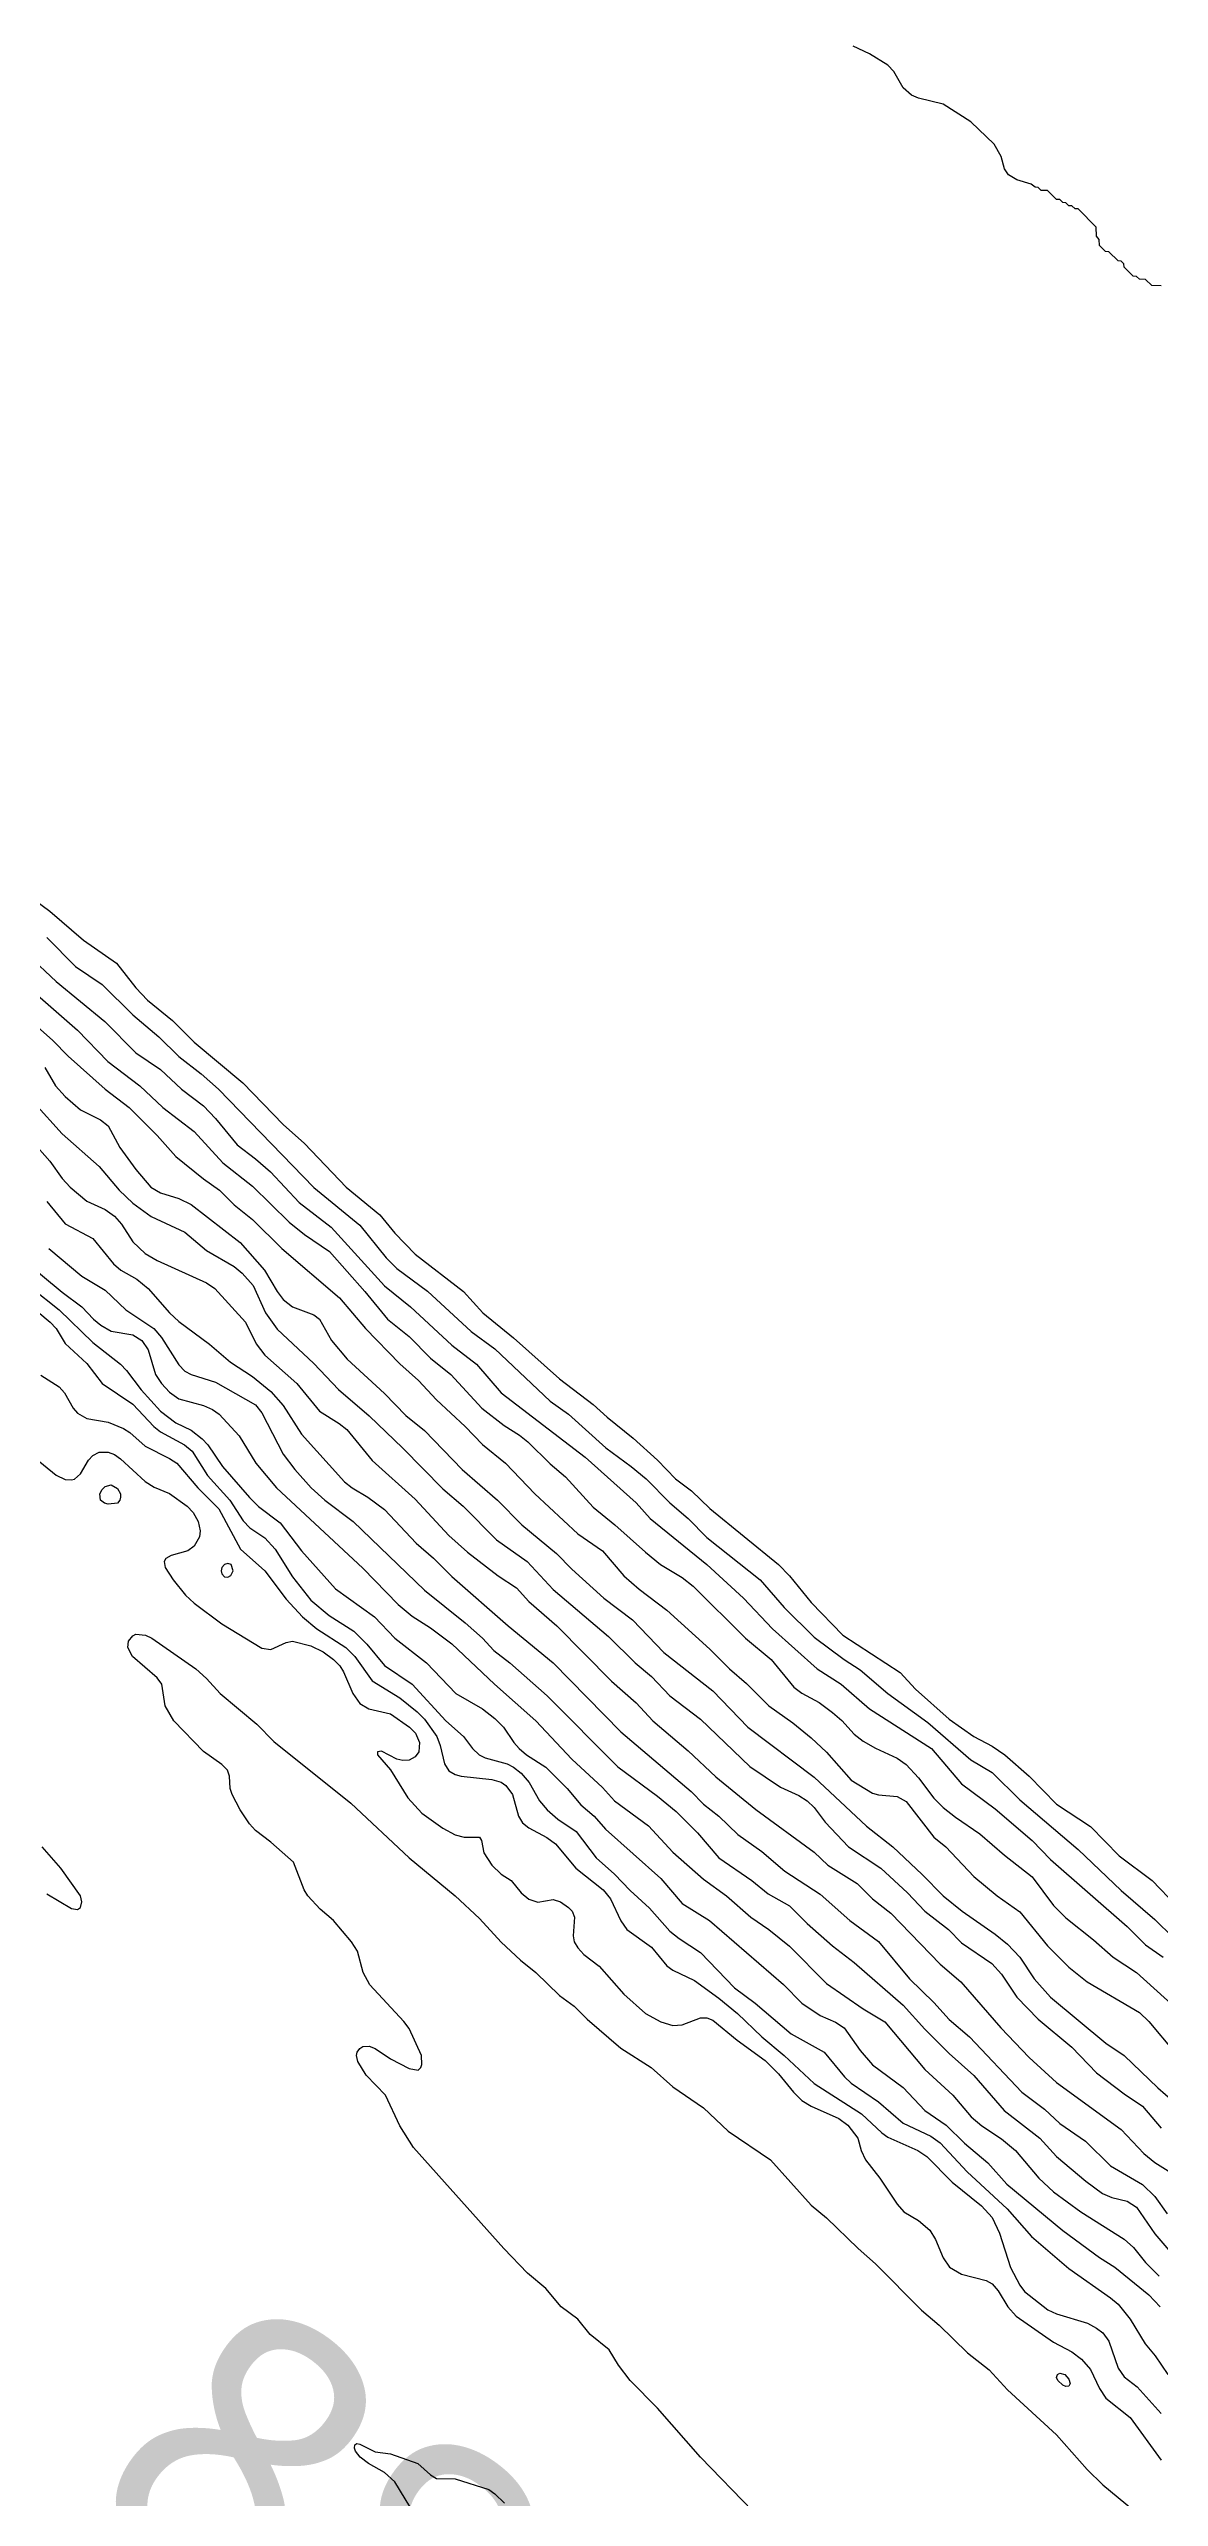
# Model space of a CAD drawing. Extents: x 474277 to 475042, y 254928 to 255625.
# Drawn here: x 474596.6 to 474624.3, y 255136.9 to 255198.1 of the extents above; entities that cross this region are included whole.
import ezdxf

# ---------------------------------------------------------------- set-up
doc = ezdxf.new("R2010")
doc.units = 0
doc.header["$MEASUREMENT"] = 0
doc.layers.add('BaseMapV2_DTM_export_MonNov09090547073261 — entities', color=1, linetype='CONTINUOUS')
doc.styles.get("Standard").update_dxf_attribs({"font": 'romans.shx'})

msp = doc.modelspace()

# ---------------------------------------------------------------- linework, layer by layer
at = {"layer": 'BaseMapV2_DTM_export_MonNov09090547073261 — entities', "color": 15, "linetype": 'Continuous', "true_color": 0xb7484b}
for points in [[(474624.357, 255192.2, 84.25), (474624.127, 255192.206, 84.25), (474623.973, 255192.354, 84.25), (474623.82, 255192.359, 84.25), (474623.743, 255192.43, 84.25), (474623.659, 255192.438, 84.25), (474623.437, 255192.664, 84.25), (474623.429, 255192.745, 84.25), (474623.36, 255192.814, 84.25), (474623.283, 255192.819, 84.25), (474623.053, 255193.047, 84.25), (474622.972, 255193.052, 84.25), (474622.821, 255193.205, 84.25), (474622.815, 255193.358, 84.25), (474622.744, 255193.435, 84.25), (474622.739, 255193.665, 84.25), (474622.287, 255194.121, 84.25), (474622.21, 255194.121, 84.25), (474622.133, 255194.194, 84.25), (474622.057, 255194.197, 84.25), (474621.98, 255194.274, 84.25), (474621.903, 255194.275, 84.25), (474621.827, 255194.351, 84.25), (474621.75, 255194.352, 84.25), (474621.52, 255194.581, 84.25), (474621.366, 255194.583, 84.25), (474621.29, 255194.657, 84.25), (474621.213, 255194.66, 84.25), (474621.111, 255194.739, 84.25), (474620.753, 255194.848, 84.25), (474620.545, 255194.969, 84.25), (474620.451, 255195.122, 84.25), (474620.368, 255195.429, 84.25), (474620.191, 255195.735, 84.25), (474619.603, 255196.295, 84.25), (474618.913, 255196.735, 84.25), (474618.299, 255196.886, 84.25), (474618.121, 255196.962, 84.25), (474617.916, 255197.148, 84.25), (474617.686, 255197.553, 84.25), (474617.533, 255197.715, 84.25), (474617.073, 255197.993, 84.25), (474616.665, 255198.189, 84.25)], [(474595.833, 255177.133, 84.25), (474596.6, 255176.569, 84.25), (474597.443, 255175.841, 84.25), (474598.266, 255175.263, 84.25), (474598.75, 255174.649, 84.25), (474599.038, 255174.343, 84.25), (474599.667, 255173.837, 84.25), (474600.204, 255173.291, 84.25), (474601.42, 255172.272, 84.25), (474602.427, 255171.235, 84.25), (474602.964, 255170.757, 84.25), (474603.999, 255169.665, 84.25), (474604.84, 255168.975, 84.25), (474605.214, 255168.515, 84.25), (474605.725, 255167.995, 84.25), (474606.932, 255167.058, 84.25), (474607.417, 255166.522, 84.25), (474608.178, 255165.901, 84.25), (474609.328, 255164.88, 84.25), (474610.172, 255164.234, 84.25), (474610.52, 255163.915, 84.25), (474611.169, 255163.396, 84.25), (474611.782, 255162.84, 84.25), (474612.23, 255162.381, 84.25), (474612.625, 255162.073, 84.25), (474613.085, 255161.635, 84.25), (474614.804, 255160.234, 84.25), (474615.079, 255159.951, 84.25), (474615.616, 255159.286, 84.25), (474616.412, 255158.471, 84.25), (474617.839, 255157.539, 84.25), (474618.223, 255157.12, 84.25), (474619.066, 255156.37, 84.25), (474619.68, 255155.939, 84.25), (474620.14, 255155.691, 84.25), (474620.452, 255155.48, 84.25), (474621.06, 255154.944, 84.25), (474621.75, 255154.243, 84.25), (474622.593, 255153.69, 84.25), (474623.314, 255152.95, 84.25), (474624.133, 255152.337, 84.25), (474624.74, 255151.704, 84.25)], [(474596.063, 255175.459, 84.75), (474596.753, 255174.809, 84.75), (474597.97, 255173.806, 84.75), (474598.747, 255173.026, 84.75), (474599.36, 255172.609, 84.75), (474599.886, 255172.119, 84.75), (474600.434, 255171.701, 84.75), (474600.741, 255171.382, 84.75), (474601.277, 255170.722, 84.75), (474601.737, 255170.377, 84.75), (474602.108, 255170.049, 84.75), (474602.831, 255169.282, 84.75), (474603.624, 255168.669, 84.75), (474604.958, 255167.203, 84.75), (474605.608, 255166.675, 84.75), (474606.645, 255165.721, 84.75), (474607.258, 255165.239, 84.75), (474607.871, 255164.525, 84.75), (474609.968, 255162.918, 84.75), (474611.245, 255161.778, 84.75), (474611.599, 255161.384, 84.75), (474613.009, 255160.233, 84.75), (474613.929, 255159.398, 84.75), (474614.652, 255158.624, 84.75), (474615.765, 255157.627, 84.75), (474616.367, 255157.244, 84.75), (474617.073, 255156.629, 84.75), (474618.627, 255155.634, 84.75), (474619.373, 255154.75, 84.75), (474620.216, 255154.129, 84.75), (474621.136, 255153.341, 84.75), (474621.596, 255152.863, 84.75), (474623.513, 255151.185, 84.75), (474623.973, 255150.727, 84.75), (474624.409, 255150.42, 84.75)], [(474596.523, 255175.908, 84.5), (474597.236, 255175.186, 84.5), (474597.904, 255174.731, 84.5), (474598.67, 255173.971, 84.5), (474599.318, 255173.423, 84.5), (474599.82, 255172.934, 84.5), (474600.38, 255172.502, 84.5), (474600.811, 255172.119, 84.5), (474603.194, 255169.66, 84.5), (474604.344, 255168.716, 84.5), (474605.003, 255167.902, 84.5), (474605.264, 255167.634, 84.5), (474606.031, 255167.071, 84.5), (474607.126, 255166.062, 84.5), (474607.718, 255165.627, 84.5), (474609.098, 255164.315, 84.5), (474609.558, 255163.995, 84.5), (474610.484, 255163.148, 84.5), (474611.123, 255162.688, 84.5), (474611.492, 255162.381, 84.5), (474612.089, 255161.774, 84.5), (474612.549, 255161.384, 84.5), (474613.009, 255160.912, 84.5), (474614.345, 255159.851, 84.5), (474614.946, 255159.161, 84.5), (474615.692, 255158.419, 84.5), (474616.439, 255157.857, 84.5), (474616.843, 255157.6, 84.5), (474617.534, 255157.014, 84.5), (474618.529, 255156.286, 84.5), (474619.603, 255155.357, 84.5), (474620.14, 255155.033, 84.5), (474620.83, 255154.355, 84.5), (474622.287, 255153.116, 84.5), (474623.36, 255152.087, 84.5), (474624.203, 255151.359, 84.5), (474624.664, 255150.91, 84.5)], [(474596.293, 255174.466, 85), (474597.29, 255173.594, 85), (474598.048, 255172.809, 85), (474598.85, 255172.196, 85), (474599.421, 255171.659, 85), (474600.204, 255171.061, 85), (474600.918, 255170.279, 85), (474601.661, 255169.693, 85), (474602.581, 255168.794, 85), (474602.964, 255168.484, 85), (474603.589, 255168.055, 85), (474604.469, 255167.058, 85), (474605.033, 255166.368, 85), (474605.571, 255165.933, 85), (474606.108, 255165.391, 85), (474606.613, 255164.988, 85), (474607.391, 255164.145, 85), (474607.948, 255163.71, 85), (474608.331, 255163.472, 85), (474608.541, 255163.301, 85), (474609.098, 255162.751, 85), (474609.482, 255162.431, 85), (474610.172, 255161.668, 85), (474610.717, 255161.231, 85), (474611.478, 255160.541, 85), (474611.857, 255160.234, 85), (474612.395, 255159.913, 85), (474612.669, 255159.698, 85), (474613.976, 255158.394, 85), (474614.619, 255157.859, 85), (474615.182, 255157.167, 85), (474615.386, 255157.021, 85), (474615.817, 255156.784, 85), (474616.152, 255156.538, 85), (474616.382, 255156.335, 85), (474616.689, 255155.998, 85), (474616.919, 255155.823, 85), (474617.226, 255155.643, 85), (474617.763, 255155.397, 85), (474617.993, 255155.239, 85), (474618.299, 255154.9, 85), (474618.683, 255154.396, 85), (474618.913, 255154.161, 85), (474619.22, 255153.917, 85), (474619.833, 255153.504, 85), (474620.446, 255152.967, 85), (474621.136, 255152.432, 85), (474621.673, 255151.715, 85), (474621.98, 255151.402, 85), (474622.67, 255150.858, 85), (474623.16, 255150.42, 85), (474623.743, 255150.038, 85), (474625.124, 255148.785, 85)], [(474596.14, 255173.809, 85.25), (474596.677, 255173.332, 85.25), (474597.06, 255172.943, 85.25), (474597.98, 255172.119, 85.25), (474598.578, 255171.659, 85.25), (474599.284, 255170.956, 85.25), (474599.744, 255170.435, 85.25), (474600.434, 255169.874, 85.25), (474600.839, 255169.589, 85.25), (474601.201, 255169.225, 85.25), (474601.661, 255168.855, 85.25), (474602.395, 255168.132, 85.25), (474603.832, 255166.905, 85.25), (474604.484, 255166.138, 85.25), (474605.341, 255165.254, 85.25), (474605.809, 255164.835, 85.25), (474606.261, 255164.348, 85.25), (474606.976, 255163.685, 85.25), (474607.411, 255163.236, 85.25), (474607.983, 255162.765, 85.25), (474608.717, 255161.998, 85.25), (474609.788, 255161.005, 85.25), (474610.402, 255160.581, 85.25), (474610.938, 255159.955, 85.25), (474611.321, 255159.621, 85.25), (474612.012, 255159.093, 85.25), (474613.085, 255158.117, 85.25), (474613.577, 255157.627, 85.25), (474614.006, 255157.26, 85.25), (474614.556, 255156.707, 85.25), (474615.156, 255156.278, 85.25), (474615.616, 255155.907, 85.25), (474615.999, 255155.543, 85.25), (474616.613, 255154.847, 85.25), (474617.149, 255154.517, 85.25), (474617.303, 255154.476, 85.25), (474617.763, 255154.433, 85.25), (474617.993, 255154.31, 85.25), (474618.683, 255153.421, 85.25), (474618.978, 255153.18, 85.25), (474619.68, 255152.434, 85.25), (474620.268, 255151.953, 85.25), (474620.83, 255151.557, 85.25), (474621.52, 255150.701, 85.25), (474622.057, 255150.174, 85.25), (474622.511, 255149.806, 85.25), (474623.82, 255149.035, 85.25), (474624.05, 255148.81, 85.25), (474624.698, 255148.043, 85.25)], [(474596.476, 255172.656, 85.5), (474596.74, 255172.196, 85.5), (474596.983, 255171.936, 85.5), (474597.367, 255171.597, 85.5), (474597.863, 255171.352, 85.5), (474598.057, 255171.199, 85.5), (474598.349, 255170.662, 85.5), (474598.747, 255170.106, 85.5), (474599.12, 255169.665, 85.5), (474599.36, 255169.526, 85.5), (474599.82, 255169.387, 85.5), (474600.127, 255169.235, 85.5), (474601.354, 255168.287, 85.5), (474601.961, 255167.595, 85.5), (474602.274, 255167.056, 85.5), (474602.427, 255166.862, 85.5), (474602.657, 255166.68, 85.5), (474603.194, 255166.472, 85.5), (474603.335, 255166.368, 85.5), (474603.639, 255165.832, 85.5), (474604.027, 255165.372, 85.5), (474604.958, 255164.508, 85.5), (474605.494, 255163.956, 85.5), (474605.955, 255163.585, 85.5), (474606.9, 255162.611, 85.5), (474607.779, 255161.844, 85.5), (474608.392, 255161.231, 85.5), (474609.252, 255160.51, 85.5), (474609.635, 255160.117, 85.5), (474610.435, 255159.391, 85.5), (474611.155, 255158.854, 85.5), (474611.935, 255158.035, 85.5), (474613.162, 255157.081, 85.5), (474614.033, 255156.17, 85.5), (474615.692, 255154.92, 85.5), (474616.996, 255153.693, 85.5), (474617.655, 255153.18, 85.5), (474618.394, 255152.49, 85.5), (474618.913, 255151.952, 85.5), (474619.386, 255151.57, 85.5), (474620.216, 255150.997, 85.5), (474620.523, 255150.745, 85.5), (474620.83, 255150.423, 85.5), (474621.187, 255149.883, 85.5), (474621.596, 255149.423, 85.5), (474622.977, 255148.268, 85.5), (474623.437, 255147.962, 85.5), (474624.28, 255147.152, 85.5), (474625.047, 255146.49, 85.5)], [(474596.217, 255171.766, 85.75), (474596.907, 255170.997, 85.75), (474597.827, 255170.18, 85.75), (474598.331, 255169.589, 85.75), (474598.67, 255169.265, 85.75), (474599.13, 255168.937, 85.75), (474599.974, 255168.546, 85.75), (474600.511, 255168.084, 85.75), (474601.201, 255167.687, 85.75), (474601.407, 255167.519, 85.75), (474601.674, 255167.212, 85.75), (474601.986, 255166.522, 85.75), (474602.274, 255166.119, 85.75), (474603.194, 255165.259, 85.75), (474603.808, 255164.606, 85.75), (474604.574, 255163.948, 85.75), (474605.418, 255163.147, 85.75), (474606.415, 255162.129, 85.75), (474606.92, 255161.691, 85.75), (474607.758, 255160.848, 85.75), (474608.519, 255160.311, 85.75), (474609.175, 255159.611, 85.75), (474610.555, 255158.432, 85.75), (474611.222, 255157.781, 85.75), (474611.629, 255157.439, 85.75), (474612.089, 255156.957, 85.75), (474612.855, 255156.37, 85.75), (474614.082, 255155.187, 85.75), (474614.849, 255154.672, 85.75), (474615.309, 255154.46, 85.75), (474615.518, 255154.33, 85.75), (474615.692, 255154.159, 85.75), (474615.966, 255153.793, 85.75), (474616.553, 255153.18, 85.75), (474617.357, 255152.643, 85.75), (474618.026, 255152.03, 85.75), (474618.453, 255151.572, 85.75), (474619.047, 255151.11, 85.75), (474619.373, 255150.781, 85.75), (474620.132, 255150.266, 85.75), (474620.37, 255149.994, 85.75), (474620.754, 255149.423, 85.75), (474621.29, 255148.868, 85.75), (474622.133, 255148.169, 85.75), (474622.747, 255147.533, 85.75), (474623.437, 255147.004, 85.75), (474623.897, 255146.694, 85.75), (474624.357, 255146.149, 85.75)], [(474596.156, 255170.816, 86), (474596.6, 255170.315, 86), (474596.907, 255169.884, 86), (474597.104, 255169.665, 86), (474597.52, 255169.314, 86), (474597.98, 255169.109, 86), (474598.21, 255168.946, 86), (474598.387, 255168.745, 86), (474598.67, 255168.299, 86), (474598.977, 255168.01, 86), (474599.284, 255167.838, 86), (474600.511, 255167.28, 86), (474600.721, 255167.135, 86), (474601.485, 255166.292, 86), (474601.751, 255165.755, 86), (474601.967, 255165.47, 86), (474602.773, 255164.758, 86), (474603.334, 255164.068, 86), (474603.829, 255163.761, 86), (474604.019, 255163.608, 86), (474604.651, 255162.831, 86), (474605.725, 255161.868, 86), (474606.568, 255160.961, 86), (474607.031, 255160.541, 86), (474607.795, 255159.95, 86), (474608.255, 255159.655, 86), (474608.562, 255159.309, 86), (474609.262, 255158.701, 86), (474610.632, 255157.322, 86), (474611.245, 255156.775, 86), (474611.664, 255156.324, 86), (474612.549, 255155.581, 86), (474613.239, 255154.926, 86), (474614.236, 255154.11, 86), (474615.692, 255153.046, 86), (474616.034, 255152.72, 86), (474616.766, 255152.261, 86), (474617.149, 255151.879, 86), (474617.609, 255151.52, 86), (474618.836, 255150.243, 86), (474619.356, 255149.806, 86), (474620.359, 255148.656, 86), (474621.06, 255147.917, 86), (474621.75, 255147.292, 86), (474623.36, 255146.117, 86), (474623.93, 255145.512, 86), (474624.203, 255145.285, 86), (474624.894, 255144.859, 86)], [(474596.523, 255169.309, 86.25), (474596.983, 255168.75, 86.25), (474597.674, 255168.387, 86.25), (474598.192, 255167.749, 86.25), (474598.375, 255167.595, 86.25), (474598.775, 255167.365, 86.25), (474599.059, 255167.135, 86.25), (474599.59, 255166.528, 86.25), (474599.82, 255166.306, 86.25), (474600.587, 255165.746, 86.25), (474601.112, 255165.295, 86.25), (474601.661, 255164.937, 86.25), (474602.121, 255164.559, 86.25), (474602.427, 255164.207, 86.25), (474602.887, 255163.49, 86.25), (474603.963, 255162.305, 86.25), (474604.152, 255162.151, 86.25), (474604.54, 255161.921, 86.25), (474604.963, 255161.614, 86.25), (474605.747, 255160.771, 86.25), (474606.185, 255160.394, 86.25), (474606.645, 255159.939, 86.25), (474608.052, 255158.701, 86.25), (474609.175, 255157.777, 86.25), (474610.862, 255156.056, 86.25), (474612.621, 255154.56, 86.25), (474612.932, 255154.243, 86.25), (474613.315, 255153.949, 86.25), (474613.785, 255153.487, 86.25), (474614.389, 255153.059, 86.25), (474614.961, 255152.567, 86.25), (474615.846, 255151.994, 86.25), (474616.58, 255151.34, 86.25), (474617.303, 255150.816, 86.25), (474618.075, 255149.883, 86.25), (474618.683, 255149.291, 86.25), (474619.066, 255148.866, 86.25), (474619.569, 255148.426, 86.25), (474620.879, 255147.046, 86.25), (474621.443, 255146.625, 86.25), (474621.827, 255146.26, 86.25), (474622.473, 255145.819, 86.25), (474623.097, 255145.206, 86.25), (474623.897, 255144.739, 86.25), (474624.199, 255144.439, 86.25), (474624.51, 255144.004, 86.25)], [(474596.571, 255168.132, 86.5), (474597.397, 255167.442, 86.5), (474597.98, 255167.089, 86.5), (474598.497, 255166.598, 86.5), (474599.194, 255166.138, 86.5), (474599.39, 255165.908, 86.5), (474599.82, 255165.229, 86.5), (474599.972, 255165.065, 86.5), (474600.127, 255164.984, 86.5), (474600.741, 255164.79, 86.5), (474601.737, 255164.224, 86.5), (474601.891, 255164.024, 86.5), (474602.424, 255162.995, 86.5), (474602.715, 255162.611, 86.5), (474603.127, 255162.151, 86.5), (474603.472, 255161.844, 86.5), (474604.176, 255161.308, 86.5), (474605.955, 255159.597, 86.5), (474606.976, 255158.777, 86.5), (474607.407, 255158.394, 86.5), (474607.688, 255158.087, 86.5), (474608.094, 255157.781, 86.5), (474609.022, 255156.952, 86.5), (474610.785, 255155.181, 86.5), (474611.782, 255154.445, 86.5), (474612.242, 255154.058, 86.5), (474612.779, 255153.532, 86.5), (474613.315, 255152.907, 86.5), (474614.133, 255152.337, 86.5), (474614.542, 255152.001, 86.5), (474615.079, 255151.708, 86.5), (474615.521, 255151.263, 86.5), (474616.152, 255150.706, 86.5), (474616.689, 255150.286, 86.5), (474617.916, 255149.22, 86.5), (474618.453, 255148.62, 86.5), (474619.066, 255148.01, 86.5), (474619.68, 255147.459, 86.5), (474620.435, 255146.586, 86.5), (474621.332, 255145.896, 86.5), (474621.746, 255145.436, 86.5), (474622.482, 255144.822, 86.5), (474622.898, 255144.516, 86.5), (474623.13, 255144.413, 86.5), (474623.513, 255144.32, 86.5), (474623.743, 255144.172, 86.5), (474624.203, 255143.503, 86.5), (474624.651, 255142.982, 86.5)], [(474595.875, 255167.902, 86.75), (474596.907, 255167.04, 86.75), (474597.4, 255166.675, 86.75), (474597.687, 255166.368, 86.75), (474597.874, 255166.215, 86.75), (474598.134, 255166.068, 86.75), (474598.67, 255165.973, 86.75), (474598.9, 255165.837, 86.75), (474599.059, 255165.602, 86.75), (474599.238, 255164.988, 86.75), (474599.39, 255164.758, 86.75), (474599.59, 255164.542, 86.75), (474599.82, 255164.38, 86.75), (474600.434, 255164.214, 86.75), (474600.664, 255164.111, 86.75), (474600.83, 255163.991, 86.75), (474601.325, 255163.455, 86.75), (474601.744, 255162.765, 86.75), (474602.261, 255162.151, 86.75), (474604.421, 255160.141, 86.75), (474605.303, 255159.237, 86.75), (474605.648, 255158.947, 86.75), (474606.108, 255158.652, 86.75), (474606.645, 255158.253, 86.75), (474607.711, 255157.244, 86.75), (474608.739, 255156.324, 86.75), (474609.635, 255155.371, 86.75), (474610.402, 255154.664, 86.75), (474610.708, 255154.329, 86.75), (474611.552, 255153.702, 86.75), (474612.165, 255153.049, 86.75), (474612.932, 255152.367, 86.75), (474613.501, 255151.953, 86.75), (474614.112, 255151.417, 86.75), (474614.564, 255151.11, 86.75), (474615.079, 255150.692, 86.75), (474615.999, 255149.762, 86.75), (474616.919, 255149.127, 86.75), (474617.456, 255148.803, 86.75), (474618.453, 255147.609, 86.75), (474619.158, 255146.969, 86.75), (474619.617, 255146.433, 86.75), (474619.879, 255146.203, 86.75), (474620.37, 255145.879, 86.75), (474620.725, 255145.589, 86.75), (474621.308, 255144.899, 86.75), (474621.673, 255144.552, 86.75), (474622.353, 255144.056, 86.75), (474623.437, 255143.369, 86.75), (474623.667, 255143.162, 86.75), (474623.973, 255142.79, 86.75), (474624.313, 255142.445, 86.75)], [(474595.782, 255166.982, 87.25), (474596.608, 255166.292, 87.25), (474596.753, 255166.138, 87.25), (474596.983, 255165.758, 87.25), (474597.52, 255165.26, 87.25), (474597.903, 255164.758, 87.25), (474598.67, 255164.244, 87.25), (474599.198, 255163.685, 87.25), (474599.36, 255163.549, 87.25), (474599.963, 255163.225, 87.25), (474600.153, 255163.071, 87.25), (474600.534, 255162.458, 87.25), (474601.094, 255161.844, 87.25), (474601.431, 255161.323, 87.25), (474601.597, 255161.154, 87.25), (474601.967, 255160.901, 87.25), (474602.23, 255160.618, 87.25), (474602.657, 255159.929, 87.25), (474603.118, 255159.344, 87.25), (474603.578, 255158.958, 87.25), (474604.191, 255158.567, 87.25), (474604.516, 255158.241, 87.25), (474604.958, 255157.714, 87.25), (474605.648, 255157.244, 87.25), (474606.491, 255156.326, 87.25), (474606.931, 255155.94, 87.25), (474607.161, 255155.634, 87.25), (474607.32, 255155.48, 87.25), (474607.472, 255155.404, 87.25), (474608.025, 255155.251, 87.25), (474608.178, 255155.174, 87.25), (474608.372, 255155.02, 87.25), (474608.573, 255154.79, 87.25), (474608.83, 255154.33, 87.25), (474609.02, 255154.1, 87.25), (474609.291, 255153.87, 87.25), (474609.751, 255153.563, 87.25), (474610.248, 255152.903, 87.25), (474610.708, 255152.499, 87.25), (474611.092, 255152.087, 87.25), (474611.579, 255151.647, 87.25), (474612.089, 255151.073, 87.25), (474612.319, 255150.888, 87.25), (474612.855, 255150.538, 87.25), (474613.699, 255149.657, 87.25), (474614.218, 255149.27, 87.25), (474615.12, 255148.503, 87.25), (474615.945, 255148.043, 87.25), (474616.449, 255147.429, 87.25), (474616.613, 255147.269, 87.25), (474617.303, 255146.808, 87.25), (474617.916, 255146.271, 87.25), (474618.606, 255145.946, 87.25), (474618.836, 255145.783, 87.25), (474619.514, 255145.052, 87.25), (474620.51, 255144.132, 87.25), (474621.118, 255143.442, 87.25), (474622.057, 255142.637, 87.25), (474623.098, 255141.909, 87.25), (474623.283, 255141.751, 87.25), (474623.583, 255141.372, 87.25), (474623.959, 255140.759, 87.25), (474624.211, 255140.452, 87.25), (474624.53, 255139.992, 87.25)], [(474596.14, 255167.149, 87), (474596.83, 255166.605, 87), (474597.674, 255165.784, 87), (474598.364, 255165.242, 87), (474598.517, 255165.086, 87), (474598.876, 255164.605, 87), (474599.36, 255164.066, 87), (474599.744, 255163.78, 87), (474600.127, 255163.59, 87), (474600.407, 255163.378, 87), (474600.544, 255163.225, 87), (474600.913, 255162.688, 87), (474601.584, 255161.913, 87), (474601.814, 255161.687, 87), (474602.351, 255161.277, 87), (474602.887, 255160.575, 87), (474603.731, 255159.628, 87), (474604.709, 255158.931, 87), (474605.22, 255158.394, 87), (474606.005, 255157.781, 87), (474606.743, 255157.014, 87), (474607.411, 255156.628, 87), (474607.718, 255156.39, 87), (474607.934, 255156.17, 87), (474608.188, 255155.787, 87), (474608.325, 255155.634, 87), (474608.51, 255155.48, 87), (474608.99, 255155.174, 87), (474609.526, 255154.637, 87), (474609.865, 255154.228, 87), (474610.195, 255153.947, 87), (474610.478, 255153.617, 87), (474611.859, 255152.383, 87), (474612.395, 255151.765, 87), (474613.075, 255151.34, 87), (474614.926, 255149.74, 87), (474615.386, 255149.269, 87), (474615.845, 255148.963, 87), (474616.229, 255148.8, 87), (474616.445, 255148.656, 87), (474616.843, 255148.087, 87), (474617.149, 255147.732, 87), (474617.916, 255147.161, 87), (474618.457, 255146.586, 87), (474618.989, 255146.222, 87), (474619.45, 255145.768, 87), (474620.032, 255145.282, 87), (474620.509, 255144.746, 87), (474621.903, 255143.585, 87), (474622.823, 255142.91, 87), (474623.207, 255142.669, 87), (474624.05, 255141.978, 87), (474624.34, 255141.679, 87)], [(474596.37, 255164.972, 87.5), (474596.83, 255164.677, 87.5), (474596.967, 255164.528, 87.5), (474597.182, 255164.145, 87.5), (474597.29, 255164.02, 87.5), (474597.52, 255163.883, 87.5), (474598.057, 255163.793, 87.5), (474598.44, 255163.639, 87.5), (474598.594, 255163.537, 87.5), (474598.977, 255163.19, 87.5), (474599.59, 255162.885, 87.5), (474599.767, 255162.765, 87.5), (474600.297, 255162.151, 87.5), (474600.817, 255161.623, 87.5), (474601.363, 255160.618, 87.5), (474601.967, 255160.08, 87.5), (474602.504, 255159.366, 87.5), (474602.911, 255158.931, 87.5), (474603.271, 255158.627, 87.5), (474603.989, 255158.164, 87.5), (474604.216, 255157.934, 87.5), (474604.651, 255157.332, 87.5), (474605.341, 255156.903, 87.5), (474605.778, 255156.554, 87.5), (474605.955, 255156.373, 87.5), (474606.264, 255155.94, 87.5), (474606.35, 255155.71, 87.5), (474606.454, 255155.25, 87.5), (474606.568, 255155.076, 87.5), (474606.721, 255154.985, 87.5), (474606.875, 255154.944, 87.5), (474607.641, 255154.865, 87.5), (474607.871, 255154.792, 87.5), (474607.993, 255154.714, 87.5), (474608.16, 255154.484, 87.5), (474608.303, 255153.947, 87.5), (474608.408, 255153.779, 87.5), (474608.562, 255153.655, 87.5), (474609.015, 255153.41, 87.5), (474609.234, 255153.257, 87.5), (474609.742, 255152.643, 87.5), (474610.424, 255152.107, 87.5), (474610.601, 255151.877, 87.5), (474610.862, 255151.325, 87.5), (474611.015, 255151.112, 87.5), (474611.629, 255150.668, 87.5), (474612.012, 255150.208, 87.5), (474612.165, 255150.098, 87.5), (474612.702, 255149.837, 87.5), (474613.315, 255149.396, 87.5), (474613.776, 255149.014, 87.5), (474614.386, 255148.426, 87.5), (474614.939, 255147.966, 87.5), (474615.692, 255147.266, 87.5), (474616.874, 255146.509, 87.5), (474617.379, 255146.032, 87.5), (474617.533, 255145.921, 87.5), (474618.282, 255145.589, 87.5), (474618.504, 255145.436, 87.5), (474619.143, 255144.795, 87.5), (474619.872, 255144.209, 87.5), (474620.14, 255143.91, 87.5), (474620.324, 255143.519, 87.5), (474620.6, 255142.66, 87.5), (474620.83, 255142.219, 87.5), (474620.949, 255142.062, 87.5), (474621.533, 255141.602, 87.5), (474621.75, 255141.508, 87.5), (474622.517, 255141.271, 87.5), (474622.747, 255141.151, 87.5), (474622.9, 255141.031, 87.5), (474623.053, 255140.819, 87.5), (474623.286, 255140.145, 87.5), (474623.437, 255139.927, 87.5), (474623.765, 255139.685, 87.5), (474624.357, 255139.011, 87.5)], [(474596.217, 255162.913, 87.75), (474596.753, 255162.472, 87.75), (474596.983, 255162.358, 87.75), (474597.137, 255162.348, 87.75), (474597.213, 255162.372, 87.75), (474597.367, 255162.506, 87.75), (474597.562, 255162.841, 87.75), (474597.674, 255162.959, 87.75), (474597.827, 255163.04, 87.75), (474598.057, 255163.047, 87.75), (474598.21, 255162.986, 87.75), (474598.364, 255162.879, 87.75), (474598.977, 255162.307, 87.75), (474599.207, 255162.172, 87.75), (474599.59, 255162.01, 87.75), (474600.03, 255161.691, 87.75), (474600.177, 255161.538, 87.75), (474600.303, 255161.308, 87.75), (474600.351, 255161.078, 87.75), (474600.336, 255160.924, 87.75), (474600.206, 255160.694, 87.75), (474600.05, 255160.574, 87.75), (474599.631, 255160.464, 87.75), (474599.493, 255160.388, 87.75), (474599.457, 255160.311, 87.75), (474599.483, 255160.158, 87.75), (474599.683, 255159.851, 87.75), (474599.99, 255159.468, 87.75), (474600.204, 255159.267, 87.75), (474600.894, 255158.75, 87.75), (474601.891, 255158.147, 87.75), (474602.121, 255158.112, 87.75), (474602.504, 255158.289, 87.75), (474602.657, 255158.317, 87.75), (474603.118, 255158.199, 87.75), (474603.424, 255158.052, 87.75), (474603.688, 255157.857, 87.75), (474603.842, 255157.704, 87.75), (474603.937, 255157.551, 87.75), (474604.165, 255157.014, 87.75), (474604.344, 255156.76, 87.75), (474604.567, 255156.63, 87.75), (474605.111, 255156.5, 87.75), (474605.587, 255156.17, 87.75), (474605.732, 255156.017, 87.75), (474605.837, 255155.787, 87.75), (474605.815, 255155.557, 87.75), (474605.725, 255155.431, 87.75), (474605.571, 255155.346, 87.75), (474605.418, 255155.335, 87.75), (474605.264, 255155.371, 87.75), (474604.881, 255155.573, 87.75), (474604.784, 255155.557, 87.75), (474604.787, 255155.48, 87.75), (474605.111, 255155.104, 87.75), (474605.545, 255154.407, 87.75), (474605.89, 255154.024, 87.75), (474606.415, 255153.648, 87.75), (474606.721, 255153.476, 87.75), (474606.951, 255153.419, 87.75), (474607.335, 255153.424, 87.75), (474607.384, 255153.333, 87.75), (474607.443, 255153.027, 87.75), (474607.644, 255152.72, 87.75), (474607.871, 255152.492, 87.75), (474608.12, 255152.337, 87.75), (474608.373, 255152.03, 87.75), (474608.562, 255151.868, 87.75), (474608.792, 255151.796, 87.75), (474609.175, 255151.863, 87.75), (474609.357, 255151.8, 87.75), (474609.558, 255151.664, 87.75), (474609.644, 255151.57, 87.75), (474609.707, 255151.417, 87.75), (474609.671, 255150.956, 87.75), (474609.7, 255150.803, 87.75), (474609.785, 255150.65, 87.75), (474609.942, 255150.484, 87.75), (474610.325, 255150.196, 87.75), (474610.938, 255149.5, 87.75), (474611.475, 255149.014, 87.75), (474611.859, 255148.802, 87.75), (474612.165, 255148.714, 87.75), (474612.395, 255148.732, 87.75), (474612.855, 255148.901, 87.75), (474613.009, 255148.905, 87.75), (474613.162, 255148.848, 87.75), (474613.773, 255148.349, 87.75), (474614.466, 255147.839, 87.75), (474614.8, 255147.506, 87.75), (474615.173, 255147.046, 87.75), (474615.386, 255146.838, 87.75), (474615.616, 255146.695, 87.75), (474616.306, 255146.386, 87.75), (474616.536, 255146.22, 87.75), (474616.784, 255145.896, 87.75), (474616.865, 255145.589, 87.75), (474616.978, 255145.359, 87.75), (474617.335, 255144.899, 87.75), (474617.763, 255144.245, 87.75), (474617.929, 255144.056, 87.75), (474618.299, 255143.836, 87.75), (474618.578, 255143.596, 87.75), (474618.72, 255143.366, 87.75), (474618.916, 255142.905, 87.75), (474619.075, 255142.675, 87.75), (474619.373, 255142.494, 87.75), (474619.986, 255142.337, 87.75), (474620.14, 255142.254, 87.75), (474620.293, 255142.079, 87.75), (474620.534, 255141.679, 87.75), (474620.742, 255141.449, 87.75), (474621.673, 255140.798, 87.75), (474622.133, 255140.553, 87.75), (474622.373, 255140.375, 87.75), (474622.593, 255140.117, 87.75), (474622.823, 255139.64, 87.75), (474622.977, 255139.399, 87.75), (474623.59, 255138.915, 87.75), (474624.359, 255137.845, 87.75)], [(474598.286, 255161.768, 88), (474598.057, 255161.746, 88), (474597.963, 255161.768, 88), (474597.863, 255161.844, 88), (474597.851, 255161.998, 88), (474597.904, 255162.109, 88), (474597.98, 255162.188, 88), (474598.134, 255162.231, 88), (474598.287, 255162.139, 88), (474598.362, 255161.998, 88), (474598.368, 255161.921, 88), (474598.35, 255161.844, 88), (474598.286, 255161.768, 88)], [(474601.047, 255159.919, 87.5), (474601.124, 255159.959, 87.5), (474601.181, 255160.081, 87.5), (474601.125, 255160.234, 87.5), (474601.047, 255160.263, 87.5), (474600.964, 255160.234, 87.5), (474600.898, 255160.158, 87.5), (474600.88, 255160.081, 87.5), (474600.894, 255159.999, 87.5), (474600.966, 255159.928, 87.5), (474601.047, 255159.919, 87.5)], [(474614.159, 255136.57, 88), (474612.855, 255137.922, 88), (474611.782, 255139.146, 88), (474611.097, 255139.838, 88), (474610.804, 255140.222, 88), (474610.57, 255140.605, 88), (474610.093, 255140.989, 88), (474609.788, 255141.376, 88), (474609.37, 255141.679, 88), (474608.991, 255142.139, 88), (474608.535, 255142.522, 88), (474607.939, 255143.135, 88), (474605.684, 255145.666, 88), (474605.339, 255146.203, 88), (474604.984, 255146.969, 88), (474604.498, 255147.472, 88), (474604.291, 255147.813, 88), (474604.257, 255147.966, 88), (474604.273, 255148.043, 88), (474604.344, 255148.141, 88), (474604.421, 255148.186, 88), (474604.574, 255148.2, 88), (474604.728, 255148.138, 88), (474605.111, 255147.878, 88), (474605.571, 255147.634, 88), (474605.801, 255147.6, 88), (474605.863, 255147.659, 88), (474605.888, 255147.736, 88), (474605.887, 255147.966, 88), (474605.571, 255148.636, 88), (474605.443, 255148.81, 88), (474604.594, 255149.73, 88), (474604.428, 255150.036, 88), (474604.285, 255150.573, 88), (474604.136, 255150.803, 88), (474603.682, 255151.34, 88), (474603.348, 255151.619, 88), (474603.041, 255151.953, 88), (474602.954, 255152.107, 88), (474602.687, 255152.797, 88), (474602.121, 255153.296, 88), (474601.737, 255153.585, 88), (474601.584, 255153.754, 88), (474601.355, 255154.1, 88), (474601.155, 255154.484, 88), (474601.104, 255154.637, 88), (474601.084, 255154.944, 88), (474601.039, 255155.097, 88), (474600.894, 255155.237, 88), (474600.434, 255155.563, 88), (474599.699, 255156.324, 88), (474599.479, 255156.707, 88), (474599.398, 255157.244, 88), (474599.284, 255157.399, 88), (474598.666, 255157.934, 88), (474598.546, 255158.164, 88), (474598.564, 255158.317, 88), (474598.67, 255158.456, 88), (474598.747, 255158.491, 88), (474598.992, 255158.471, 88), (474599.149, 255158.394, 88), (474600.248, 255157.627, 88), (474600.511, 255157.39, 88), (474600.854, 255157.014, 88), (474601.767, 255156.247, 88), (474602.197, 255155.815, 88), (474604.114, 255154.273, 88), (474605.571, 255152.906, 88), (474606.721, 255151.95, 88), (474607.335, 255151.386, 88), (474607.871, 255150.799, 88), (474608.353, 255150.343, 88), (474608.737, 255150.036, 88), (474609.328, 255149.462, 88), (474609.693, 255149.193, 88), (474610.018, 255148.875, 88), (474610.862, 255148.147, 88), (474611.623, 255147.659, 88), (474612.165, 255147.178, 88), (474612.932, 255146.659, 88), (474613.545, 255146.074, 88), (474614.6, 255145.359, 88), (474615.616, 255144.222, 88), (474616.002, 255143.902, 88), (474616.789, 255143.135, 88), (474617.226, 255142.752, 88), (474618.376, 255141.601, 88), (474618.816, 255141.219, 88), (474619.526, 255140.53, 88), (474620.063, 255140.105, 88), (474620.522, 255139.608, 88), (474621.75, 255138.484, 88), (474622.51, 255137.615, 88), (474622.907, 255137.231, 88), (474625.78, 255134.854, 88)], [(474596.523, 255152, 87.75), (474597.137, 255151.639, 87.75), (474597.29, 255151.615, 87.75), (474597.367, 255151.66, 87.75), (474597.394, 255151.8, 87.75), (474597.368, 255151.953, 87.75), (474596.874, 255152.643, 87.75), (474596.408, 255153.18, 87.75)], [(474622.085, 255139.762, 88), (474622.057, 255139.695, 88), (474621.98, 255139.688, 88), (474621.903, 255139.724, 88), (474621.782, 255139.838, 88), (474621.747, 255139.915, 88), (474621.768, 255139.992, 88), (474621.827, 255140.024, 88), (474621.953, 255139.992, 88), (474622.057, 255139.871, 88), (474622.085, 255139.762, 88)], [(474606.108, 255135.84, 88), (474605.216, 255137.308, 88), (474604.958, 255137.54, 88), (474604.556, 255137.768, 88), (474604.351, 255137.922, 88), (474604.238, 255138.075, 88), (474604.21, 255138.152, 88), (474604.221, 255138.228, 88), (474604.268, 255138.261, 88), (474604.344, 255138.252, 88), (474604.728, 255138.058, 88), (474605.111, 255138.003, 88), (474605.793, 255137.768, 88), (474606.108, 255137.484, 88), (474606.261, 255137.393, 88), (474606.721, 255137.382, 88), (474607.565, 255137.115, 88), (474607.718, 255137.009, 88), (474607.954, 255136.771, 88)]]:
    msp.add_polyline3d(points, dxfattribs=at)

# ---------------------------------------------------------------- texts
at = {"layer": 'BaseMapV2_DTM_export_MonNov09090547073261 — entities', "color": 250, "true_color": 0x323232, "insert": (474597.172, 255136.655), "char_height": 0.2, "width": 17.61571, "attachment_point": 7, "rotation": 323.34783}
msp.add_mtext('\\fOpen Sans|i0|b0;\\H7.02279;88\\~m', dxfattribs=at)

doc.saveas('drawing.dxf')
